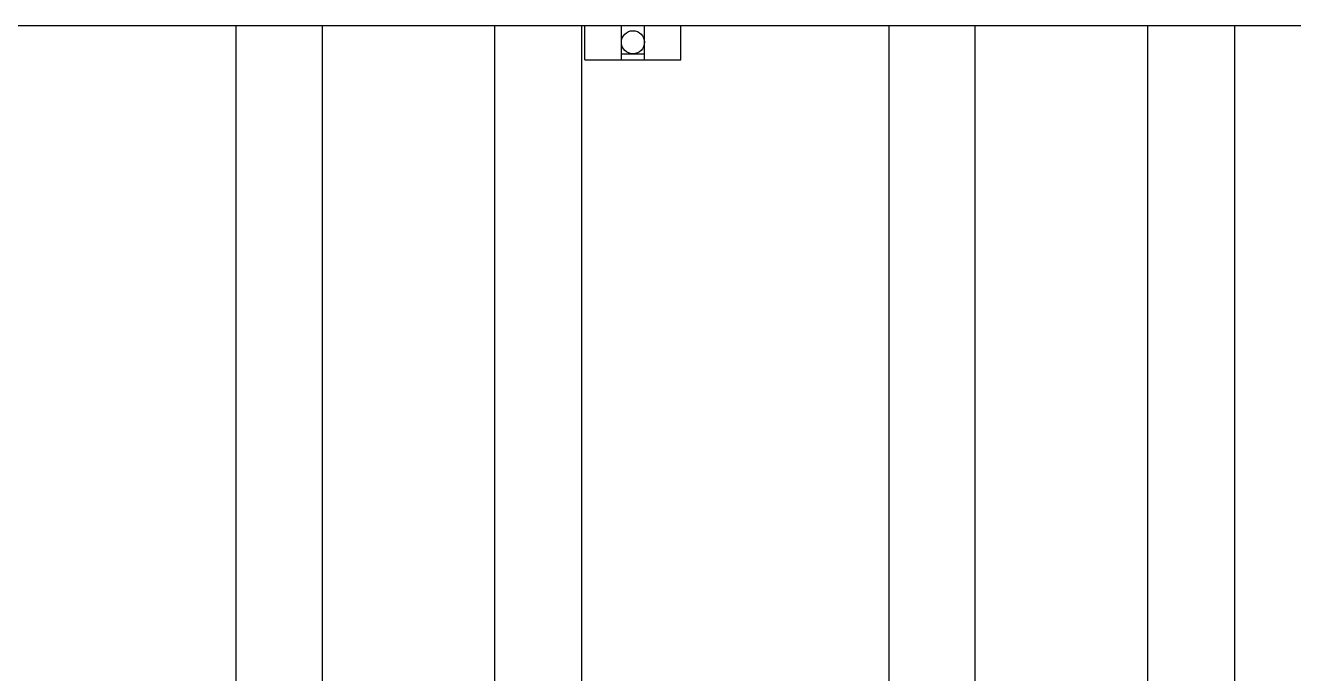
# Model space of a CAD drawing. Extents: x 443 to 1217, y -1921 to -677.
# Drawn here: x 566.72 to 602.45, y -777.49 to -759.22 of the extents above; entities that cross this region are included whole.
import ezdxf

# ---------------------------------------------------------------- set-up
doc = ezdxf.new("R2010")
doc.units = 0
doc.header["$MEASUREMENT"] = 0
doc.layers.add('5', color=7, linetype='CONTINUOUS')
doc.layers.add('7', color=7, linetype='CONTINUOUS')

msp = doc.modelspace()

# ---------------------------------------------------------------- linework, layer by layer
at = {"layer": '5', "linetype": 'Continuous'}
for p, q in [((572.656, -785.199), (572.656, -759.224)), ((579.948, -785.196), (579.948, -759.224)), ((582.396, -785.199), (582.396, -759.224)), ((591.053, -785.199), (591.053, -759.224)), ((598.344, -785.196), (598.344, -759.224)), ((600.792, -785.199), (600.792, -759.224))]:
    msp.add_line(p, q, dxfattribs=at)
at = {"layer": '5', "color": 7, "linetype": 'Continuous'}
for p, q in [((575.084, -785.188), (575.084, -759.224)), ((593.48, -785.188), (593.48, -759.224))]:
    msp.add_line(p, q, dxfattribs=at)
at = {"layer": '7', "color": 3, "linetype": 'Continuous'}
for p, q in [((541.317, -759.224), (613.908, -759.224)), ((582.482, -760.198), (582.482, -759.224)), ((583.51, -760.198), (583.51, -759.224)), ((584.16, -760.198), (584.16, -759.224)), ((585.188, -760.198), (585.188, -759.224)), ((583.51, -760.025), (584.16, -760.025)), ((582.482, -760.198), (585.188, -760.198))]:
    msp.add_line(p, q, dxfattribs=at)
msp.add_circle((583.835, -759.7), 0.325, dxfattribs=at)

doc.saveas('drawing.dxf')
